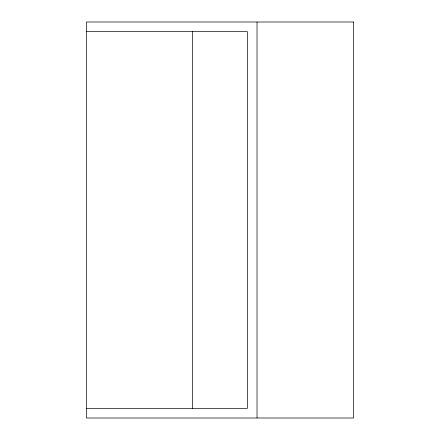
<?xml version="1.0" encoding="UTF-8"?>
<svg xmlns="http://www.w3.org/2000/svg" width="440" height="440" viewBox="0 0 440 440"><rect width="100%" height="100%" fill="white"/><g stroke="black" fill="none" stroke-linecap="round" stroke-linejoin="round"><path stroke-width="0.66" d="M86.389 31.658L247.368 31.658L247.368 408.342L86.389 408.342M257.026 22L257.026 418M192.632 31.658L192.632 408.342M353.611 22L86.389 22L86.389 418L353.611 418L353.611 22"/></g></svg>
